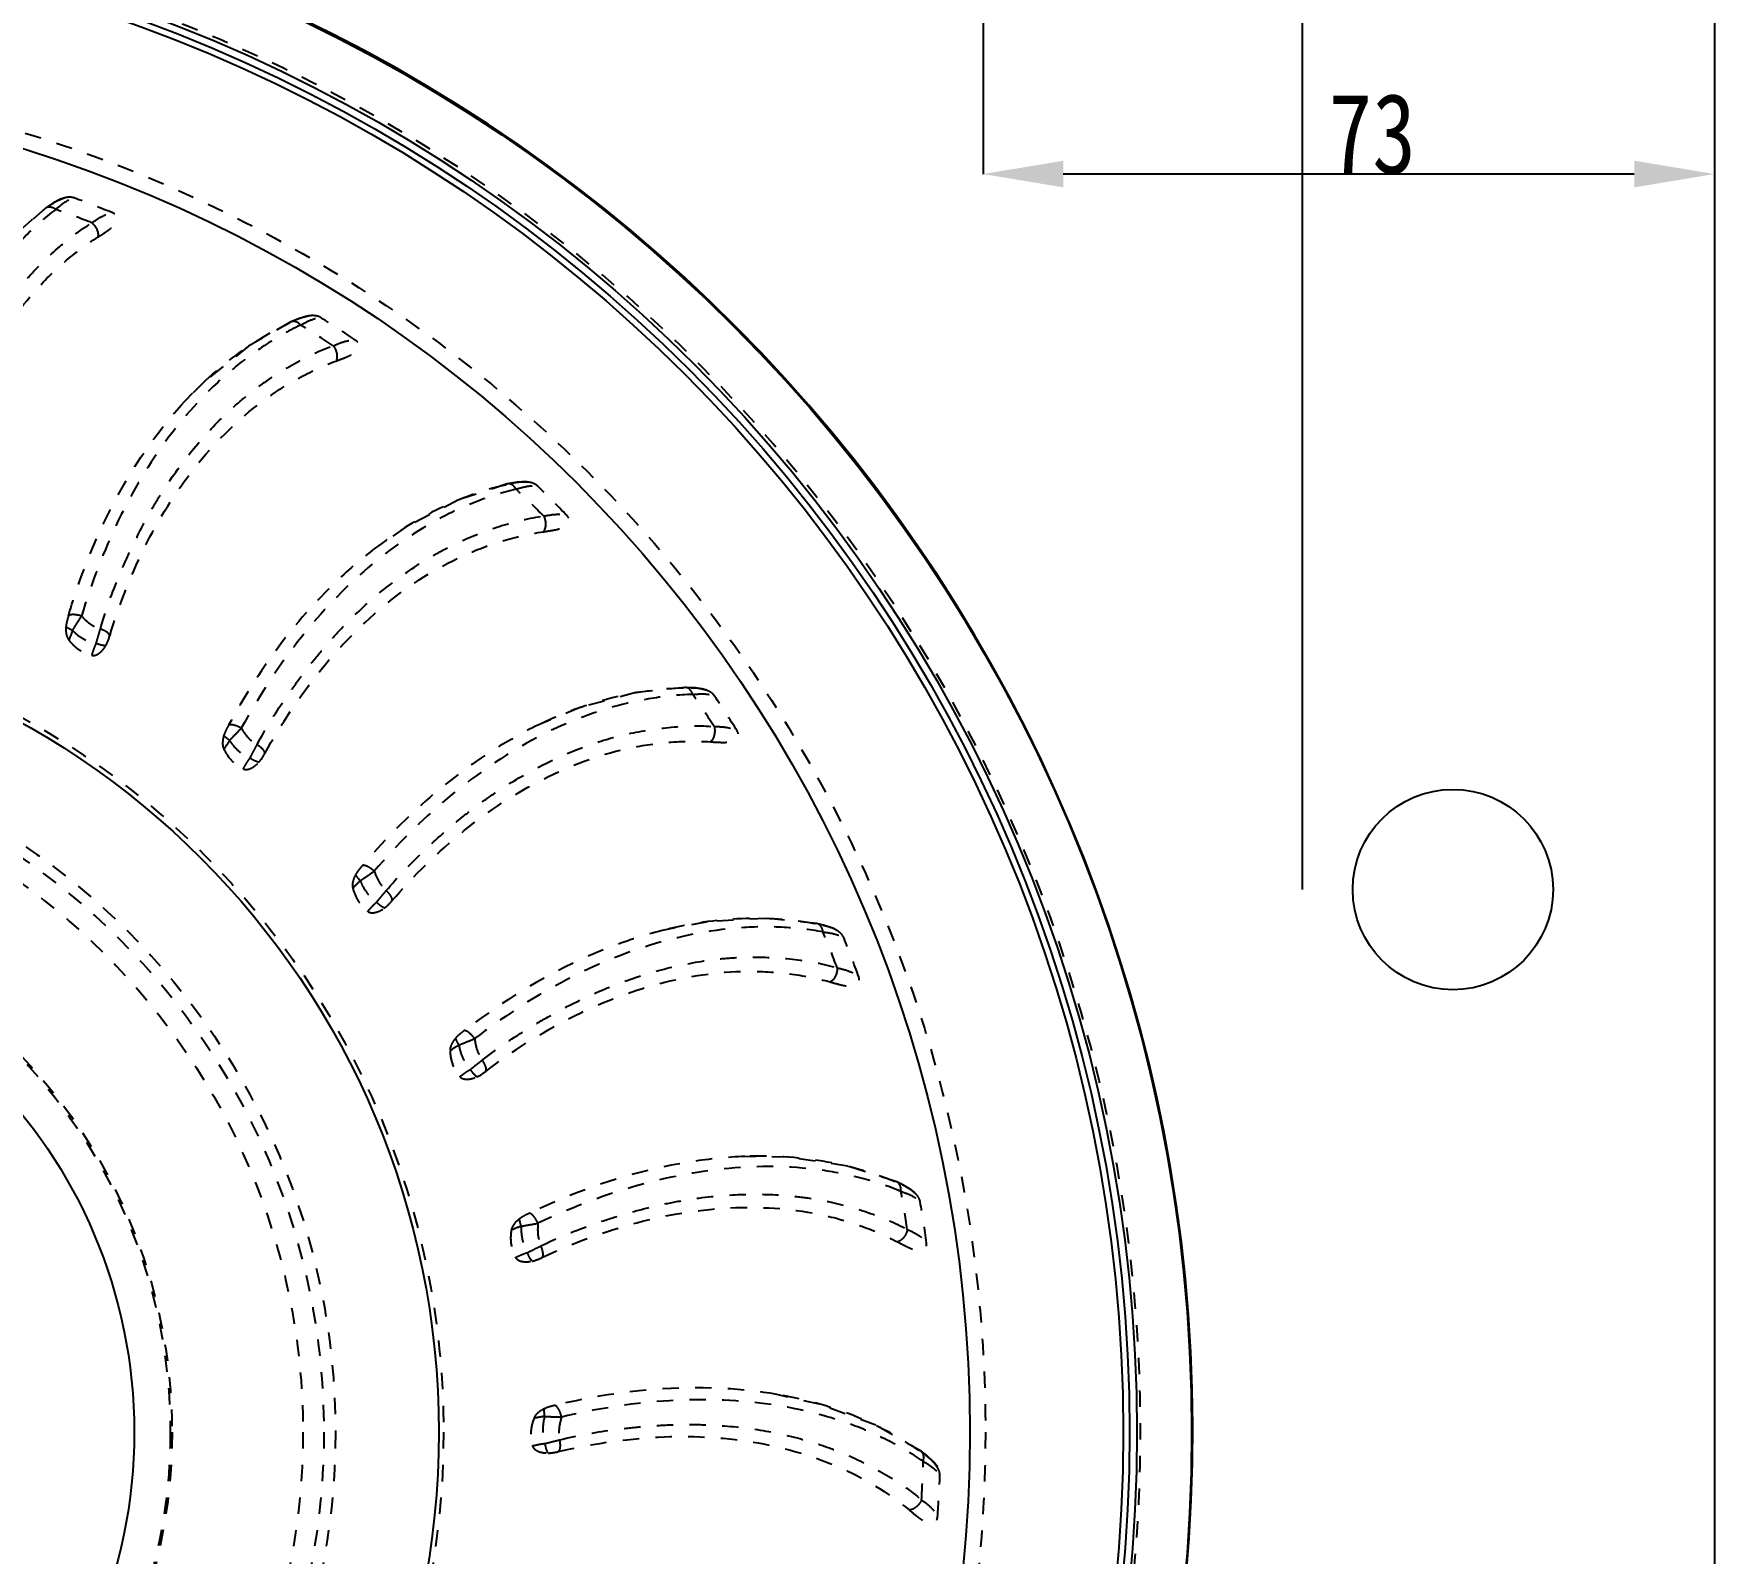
# Model space of a CAD drawing. Header units: millimetres. Extents: x 723 to 11228, y -2384 to 1578.
# Drawn here: x 1255.7 to 1424.2, y 225.4 to 377 of the extents above; entities that cross this region are included whole.
import ezdxf

# ---------------------------------------------------------------- set-up
doc = ezdxf.new("R2010")
doc.units = ezdxf.units.MM
doc.header["$LTSCALE"] = 16.335
doc.header["$PDMODE"] = 3
doc.header["$PDSIZE"] = 0.3125
doc.linetypes.add('HIDDEN', pattern=[0.2, 0.1, -0.1])
doc.layers.get('0').update_dxf_attribs({"linetype": 'CONTINUOUS'})
doc.layers.get('Defpoints').update_dxf_attribs({"linetype": 'CONTINUOUS'})
doc.layers.add('DEFAULT_2', color=8, linetype='HIDDEN')
doc.styles.get("Standard").update_dxf_attribs({"font": 'txt', "width": 0.8})
doc.dimstyles.new('ISO-25', dxfattribs={"dimtxt": 8, "dimasz": 8, "dimexe": 0, "dimexo": 0, "dimgap": 0, "dimtad": 1, "dimtxsty": 'Standard', "dimcen": 0, "dimclrd": 4, "dimclre": 4, "dimclrt": 6, "dimadec": 0, "dimazin": 0, "dimtfac": 1, "dimtofl": 0, "dimtmove": 0, "dimatfit": 3, "dimfxl": 0, "dimarcsym": 0})

# ---------------------------------------------------------------- blocks, each defined once
blk = doc.blocks.new('*D14')
at = {"color": 4, "lineweight": -2}
for p, q in [((1382.36, 291.6), (1382.36, 415.24)), ((1502.36, 415.24), (1390.36, 415.24)), ((1510.36, 291.6), (1510.36, 415.24))]:
    blk.add_line(p, q, dxfattribs=at)
at = {"color": 4}
for points in [[(1390.36, 416.57), (1390.36, 413.91), (1382.36, 415.24)], [(1502.36, 416.57), (1502.36, 413.91), (1510.36, 415.24)]]:
    blk.add_solid(points, dxfattribs=at)
at = {"layer": 'Defpoints', "color": 0}
for p in [(1382.36, 415.24), (1382.36, 291.6), (1510.36, 291.6)]:
    blk.add_point(p, dxfattribs=at)
at = {"color": 6, "insert": (1388.8, 419.24), "char_height": 8, "attachment_point": 5}
blk.add_mtext('128', dxfattribs=at)
blk = doc.blocks.new('*D15')
at = {"color": 4, "lineweight": -2}
for p, q in [((1350.47, 393.63), (1350.47, 363.03)), ((1423.47, 393.63), (1423.47, 363.03)), ((1415.47, 363.03), (1358.47, 363.03))]:
    blk.add_line(p, q, dxfattribs=at)
at = {"color": 4}
for points in [[(1358.47, 364.36), (1358.47, 361.7), (1350.47, 363.03)], [(1415.47, 364.36), (1415.47, 361.7), (1423.47, 363.03)]]:
    blk.add_solid(points, dxfattribs=at)
at = {"layer": 'Defpoints', "color": 0}
for p in [(1350.47, 393.63), (1423.47, 393.63), (1350.47, 363.03)]:
    blk.add_point(p, dxfattribs=at)
at = {"color": 6, "insert": (1389.32, 367.03), "char_height": 8, "attachment_point": 5}
blk.add_mtext('73', dxfattribs=at)
blk = doc.blocks.new('*D132')
at = {"color": 4, "lineweight": -2}
blk.add_line((1403.61, 145.72), (1362.85, 165.55), dxfattribs=at)
at = {"color": 4}
blk.add_solid([(1363.43, 166.75), (1362.26, 164.35), (1355.65, 169.05)], dxfattribs=at)
at = {"layer": 'Defpoints', "color": 0}
for p in [(1074.51, 305.8), (1355.65, 169.05)]:
    blk.add_point(p, dxfattribs=at)
at = {"color": 6, "insert": (1388.87, 158.08), "char_height": 8, "attachment_point": 5, "rotation": 334.0609}
blk.add_mtext('∅312,64', dxfattribs=at)

msp = doc.modelspace()

# ---------------------------------------------------------------- linework, layer by layer
at = {"color": 7, "linetype": 'Continuous'}
msp.add_line((1423.468, 393.631), (1423.468, 81.221), dxfattribs=at)
for radius in [156.205, 150.739, 150.001, 149.369, 134.066, 81.052, 50.65]:
    msp.add_circle((1215.081, 237.426), radius, dxfattribs=at)
msp.add_circle((1397.362, 291.603), 10)
msp.add_arc((1215.081, 237.426), 156.319, 100.52941, 79.47059, dxfattribs=at)
at = {"layer": 'DEFAULT_2', "color": 8, "linetype": 'HIDDEN'}
for p, q in [((1256.869, 359.608), (1256.725, 359.443)), ((1256.871, 359.61), (1256.869, 359.608)), ((1281.361, 348.272), (1281.179, 348.132)), ((1281.363, 348.273), (1281.361, 348.272)), ((1302.961, 332.091), (1302.746, 331.987)), ((1302.964, 332.092), (1302.961, 332.091)), ((1320.725, 311.774), (1320.486, 311.713)), ((1320.728, 311.774), (1320.725, 311.774)), ((1333.879, 288.206), (1333.637, 288.193)), ((1333.88, 288.206), (1333.879, 288.206)), ((1341.842, 262.419), (1341.605, 262.454)), ((1341.843, 262.419), (1341.842, 262.419)), ((1344.271, 235.54), (1344.048, 235.622)), ((1344.272, 235.54), (1344.271, 235.54))]:
    msp.add_line(p, q, dxfattribs=at)
for points in [[(1256.871, 359.61), (1253.441, 356.558), (1250.025, 352.485), (1248.272, 349.829)], [(1258.736, 360.638), (1257.699, 360.174), (1256.869, 359.608)], [(1283.443, 348.894), (1282.301, 348.657), (1281.361, 348.272)], [(1281.363, 348.273), (1277.149, 345.85), (1272.772, 342.347), (1270.467, 340.005)], [(1302.964, 332.092), (1298.111, 330.505), (1292.892, 327.815), (1290.104, 325.917)], [(1305.162, 332.261), (1303.971, 332.274), (1302.961, 332.091)], [(1320.728, 311.774), (1315.815, 311.261), (1310.314, 309.8), (1306.413, 308.197)], [(1322.94, 311.471), (1321.759, 311.741), (1320.725, 311.774)], [(1333.88, 288.206), (1328.815, 288.73), (1322.953, 288.397), (1318.76, 287.593)], [(1335.995, 287.44), (1335.47, 287.734), (1334.553, 288.056), (1333.879, 288.206)], [(1341.843, 262.419), (1336.924, 264.002), (1331.029, 264.889), (1326.679, 264.955)], [(1343.762, 261.221), (1343.304, 261.625), (1342.473, 262.131), (1341.843, 262.419)], [(1344.272, 235.54), (1339.765, 238.122), (1334.151, 240.221), (1329.868, 241.19)], [(1345.901, 233.966), (1345.536, 234.458), (1344.828, 235.127), (1344.271, 235.54)]]:
    msp.add_lwpolyline(points, dxfattribs=at)
for radius in [135.62, 81.527, 70.735, 69.584, 67.498, 54.429, 54.25]:
    msp.add_circle((1215.081, 237.426), radius, dxfattribs=at)
for centre, radius, start, end in [((1215.081, 237.426), 151.093, 100.82307, 79.17693), ((1224.654, 264.624), 100.533, 68.49268, 70.69026), ((1224.171, 263.253), 103.681, 67.65326, 69.94386), ((1230.102, 262.061), 100.533, 56.49268, 58.69026), ((1229.338, 260.81), 103.699, 55.64796, 57.93911), ((1234.898, 258.422), 100.533, 44.49268, 46.69026), ((1233.883, 257.349), 103.714, 43.64331, 45.93491), ((1371.268, 274.302), 119.742, 158.86914, 159.36473), ((1238.833, 253.865), 100.533, 32.49268, 34.69026), ((1237.609, 253.022), 103.726, 31.6398, 33.93151), ((1375.519, 241.049), 119.735, 146.86914, 147.37076), ((1372.764, 207.64), 119.729, 134.86913, 135.37578), ((1241.734, 248.59), 100.533, 20.49268, 22.69026), ((1240.356, 248.017), 103.734, 19.63631, 21.92892), ((1363.125, 175.532), 119.724, 122.86912, 123.37956), ((1243.475, 242.826), 100.533, 8.49268, 10.69026), ((1242.004, 242.552), 103.739, 7.63208, 9.92671), ((1347.023, 146.13), 119.722, 110.86912, 111.38195), ((1325.16, 120.716), 119.721, 98.86912, 99.38283), ((1243.979, 236.827), 100.533, 356.49268, 358.69026), ((1242.483, 236.865), 103.74, 355.62702, 357.9143)]:
    msp.add_arc(centre, radius, start, end, dxfattribs=at)
for points, knots in [([(1259.727, 360.646), (1259.642, 360.677), (1259.313, 360.751), (1258.97, 360.704), (1258.736, 360.638)], [0, 0, 0, 0, 0.2717241, 1, 1, 1, 1]), ([(1257.898, 359.501), (1256.797, 358.65), (1254.682, 356.77), (1250.861, 352.373), (1246.954, 345.73), (1243.842, 336.554), (1242.818, 329.954), (1242.544, 326.535)], [0, 0, 0, 0, 0.1117736, 0.2263377, 0.4665751, 0.7246631, 1, 1, 1, 1]), ([(1248.273, 349.829), (1249.404, 351.701), (1251.925, 355.197), (1255.06, 358.165), (1256.725, 359.443)], [0, 0, 0, 0, 0.5104129, 1, 1, 1, 1]), ([(1258.736, 360.638), (1258.351, 360.528), (1257.653, 360.142), (1257.028, 359.675), (1256.725, 359.443)], [0, 0, 0, 0, 0.5113198, 1, 1, 1, 1]), ([(1257.898, 359.501), (1257.816, 359.56), (1257.641, 359.657), (1257.364, 359.74), (1257.092, 359.731), (1256.936, 359.656), (1256.872, 359.608)], [0, 0, 0, 0, 0.2759875, 0.5420815, 0.7815793, 1, 1, 1, 1]), ([(1257.898, 359.501), (1258.219, 359.792), (1258.685, 360.173), (1259.321, 360.527), (1259.601, 360.625), (1259.727, 360.646)], [0, 0, 0, 0, 0.5962921, 0.8230425, 1, 1, 1, 1]), ([(1261.512, 358.157), (1261.875, 358.427), (1262.403, 358.783), (1263.124, 359.075), (1263.445, 359.142), (1263.591, 359.148)], [0, 0, 0, 0, 0.5824762, 0.8119005, 1, 1, 1, 1]), ([(1262.106, 356.737), (1262.356, 356.897), (1262.73, 357.135), (1263.209, 357.47), (1263.541, 357.735), (1263.784, 357.982), (1263.934, 358.203), (1264.016, 358.384), (1264.05, 358.586), (1264.004, 358.81), (1263.843, 359.017), (1263.682, 359.109), (1263.591, 359.147)], [0, 0, 0, 0, 0.2538714, 0.378146, 0.4992033, 0.6156247, 0.6719626, 0.7274278, 0.7835367, 0.8443511, 0.9165019, 1, 1, 1, 1]), ([(1244.652, 325.666), (1244.763, 327.421), (1245.13, 330.022), (1245.815, 333.419), (1246.415, 335.89), (1247.12, 338.29), (1248.199, 341.357), (1249.808, 344.983), (1251.776, 348.351), (1253.549, 350.816), (1255.428, 353.088), (1258.002, 355.643), (1260.288, 357.422), (1261.512, 358.157)], [0, 0, 0, 0, 0.1391804, 0.2073565, 0.2744418, 0.3404175, 0.4052995, 0.5317363, 0.6538274, 0.7133763, 0.7720291, 0.887033, 1, 1, 1, 1]), ([(1261.512, 358.157), (1261.62, 358.068), (1261.972, 357.683), (1262.181, 357.115), (1262.106, 356.738)], [0, 0, 0, 0, 0.2659171, 1, 1, 1, 1]), ([(1245.708, 325.179), (1245.99, 328.529), (1247.069, 334.994), (1250.396, 343.913), (1254.592, 350.245), (1258.679, 354.307), (1260.934, 355.99), (1262.106, 356.737)], [0, 0, 0, 0, 0.274221, 0.5312859, 0.7713657, 0.8866966, 1, 1, 1, 1]), ([(1283.443, 348.894), (1283.034, 348.872), (1282.253, 348.634), (1281.531, 348.3), (1281.178, 348.132)], [0, 0, 0, 0, 0.5117388, 1, 1, 1, 1]), ([(1284.383, 348.693), (1284.308, 348.739), (1284.013, 348.877), (1283.679, 348.906), (1283.443, 348.894)], [0, 0, 0, 0, 0.2709484, 1, 1, 1, 1]), ([(1282.346, 347.954), (1281.091, 347.35), (1278.632, 345.95), (1273.98, 342.444), (1268.777, 336.759), (1263.826, 328.43), (1261.452, 322.187), (1260.473, 318.9)], [0, 0, 0, 0, 0.1117736, 0.2263377, 0.4665751, 0.7246631, 1, 1, 1, 1]), ([(1270.468, 340.004), (1272.014, 341.709), (1275.33, 344.797), (1279.191, 347.184), (1281.178, 348.132)], [0, 0, 0, 0, 0.511086, 1, 1, 1, 1]), ([(1282.346, 347.953), (1282.278, 348.028), (1282.127, 348.159), (1281.873, 348.298), (1281.605, 348.346), (1281.437, 348.305), (1281.364, 348.271)], [0, 0, 0, 0, 0.2756818, 0.5417617, 0.7813656, 1, 1, 1, 1]), ([(1282.346, 347.953), (1282.722, 348.172), (1283.261, 348.45), (1283.96, 348.663), (1284.255, 348.699), (1284.383, 348.693)], [0, 0, 0, 0, 0.5973505, 0.8238226, 1, 1, 1, 1]), ([(1262.354, 317.612), (1262.827, 319.305), (1263.728, 321.773), (1265.104, 324.954), (1266.205, 327.246), (1267.393, 329.447), (1269.086, 332.222), (1271.414, 335.434), (1274.039, 338.319), (1276.286, 340.363), (1278.596, 342.194), (1281.645, 344.158), (1284.251, 345.423), (1285.601, 345.887)], [0, 0, 0, 0, 0.1391804, 0.2073565, 0.2744418, 0.3404175, 0.4052995, 0.5317363, 0.6538274, 0.7133763, 0.7720291, 0.887033, 1, 1, 1, 1]), ([(1285.601, 345.887), (1286.014, 346.077), (1286.609, 346.317), (1287.379, 346.451), (1287.708, 346.448), (1287.852, 346.422)], [0, 0, 0, 0, 0.5832974, 0.8124911, 1, 1, 1, 1]), ([(1285.601, 345.887), (1285.689, 345.777), (1285.954, 345.324), (1286.04, 344.719), (1285.882, 344.365)], [0, 0, 0, 0, 0.2665182, 1, 1, 1, 1]), ([(1285.881, 344.364), (1286.162, 344.469), (1286.58, 344.625), (1287.123, 344.854), (1287.505, 345.044), (1287.797, 345.235), (1287.992, 345.421), (1288.11, 345.582), (1288.186, 345.774), (1288.187, 346.003), (1288.073, 346.241), (1287.933, 346.366), (1287.852, 346.421)], [0, 0, 0, 0, 0.2538979, 0.3782254, 0.4993335, 0.6157731, 0.672099, 0.7275364, 0.7836074, 0.844389, 0.9165184, 1, 1, 1, 1]), ([(1263.285, 316.913), (1264.258, 320.13), (1266.657, 326.228), (1271.765, 334.258), (1277.184, 339.578), (1282.025, 342.7), (1284.581, 343.878), (1285.881, 344.364)], [0, 0, 0, 0, 0.2742214, 0.5312824, 0.7713619, 0.8866941, 1, 1, 1, 1]), ([(1259.167, 318.94), (1259.771, 320.98), (1262.392, 328.535), (1266.52, 335.652), (1270.468, 340.004)], [0, 0, 0, 0, 0.2658107, 1, 1, 1, 1]), ([(1305.162, 332.261), (1304.751, 332.331), (1303.922, 332.261), (1303.132, 332.08), (1302.746, 331.987)], [0, 0, 0, 0, 0.5121082, 1, 1, 1, 1]), ([(1303.858, 331.575), (1303.807, 331.662), (1303.687, 331.822), (1303.467, 332.01), (1303.216, 332.114), (1303.042, 332.108), (1302.964, 332.089)], [0, 0, 0, 0, 0.2754141, 0.5414828, 0.7811833, 1, 1, 1, 1]), ([(1306.013, 331.872), (1305.952, 331.932), (1305.699, 332.123), (1305.389, 332.222), (1305.162, 332.261)], [0, 0, 0, 0, 0.2702627, 1, 1, 1, 1]), ([(1303.858, 331.575), (1302.505, 331.245), (1299.809, 330.388), (1294.53, 327.926), (1288.258, 323.446), (1281.684, 316.329), (1278.064, 310.716), (1276.422, 307.704)], [0, 0, 0, 0, 0.1117736, 0.2263377, 0.4665751, 0.7246631, 1, 1, 1, 1]), ([(1302.746, 331.987), (1300.515, 331.451), (1296.06, 329.832), (1292.034, 327.35), (1290.105, 325.917)], [0, 0, 0, 0, 0.4883086, 1, 1, 1, 1]), ([(1303.858, 331.575), (1304.274, 331.712), (1304.862, 331.872), (1305.593, 331.934), (1305.889, 331.907), (1306.013, 331.873)], [0, 0, 0, 0, 0.5982766, 0.824504, 1, 1, 1, 1]), ([(1277.995, 306.053), (1278.81, 307.611), (1280.203, 309.838), (1282.211, 312.663), (1283.765, 314.676), (1285.385, 316.582), (1287.618, 318.944), (1290.562, 321.602), (1293.73, 323.879), (1296.353, 325.41), (1298.993, 326.722), (1302.383, 328.009), (1305.196, 328.704), (1306.612, 328.877)], [0, 0, 0, 0, 0.1391804, 0.2073565, 0.2744418, 0.3404175, 0.4052995, 0.5317363, 0.6538274, 0.7133763, 0.7720291, 0.887033, 1, 1, 1, 1]), ([(1306.564, 327.322), (1306.862, 327.366), (1307.306, 327.432), (1307.888, 327.542), (1308.304, 327.647), (1308.632, 327.774), (1308.863, 327.916), (1309.013, 328.049), (1309.128, 328.222), (1309.177, 328.447), (1309.114, 328.704), (1309.003, 328.857), (1308.935, 328.928)], [0, 0, 0, 0, 0.2539225, 0.3782973, 0.4994507, 0.615907, 0.6722227, 0.7276357, 0.7836733, 0.844425, 0.9165339, 1, 1, 1, 1]), ([(1306.612, 328.877), (1306.676, 328.75), (1306.842, 328.249), (1306.797, 327.634), (1306.565, 327.322)], [0, 0, 0, 0, 0.2670471, 1, 1, 1, 1]), ([(1306.612, 328.877), (1307.059, 328.977), (1307.693, 329.089), (1308.478, 329.058), (1308.8, 328.985), (1308.935, 328.929)], [0, 0, 0, 0, 0.5840112, 0.8130029, 1, 1, 1, 1]), ([(1278.76, 305.174), (1280.379, 308.118), (1283.993, 313.582), (1290.658, 320.374), (1297.063, 324.449), (1302.447, 326.496), (1305.191, 327.116), (1306.564, 327.322)], [0, 0, 0, 0, 0.2742211, 0.5312788, 0.7713579, 0.8866915, 1, 1, 1, 1]), ([(1290.105, 325.917), (1288.627, 324.819), (1285.001, 321.731), (1279.834, 315.801), (1276.62, 310.72), (1275.15, 308.013)], [0, 0, 0, 0, 0.2350607, 0.6066553, 1, 1, 1, 1]), ([(1259.167, 318.94), (1259.113, 318.758), (1259.008, 318.392), (1258.934, 318.016), (1258.919, 317.825)], [0, 0, 0, 0, 0.4986874, 1, 1, 1, 1]), ([(1260.473, 318.9), (1260.343, 318.942), (1260.081, 319.009), (1259.707, 319.06), (1259.398, 319.043), (1259.221, 318.986), (1259.166, 318.94)], [0, 0, 0, 0, 0.3061085, 0.6030553, 0.8404063, 1, 1, 1, 1]), ([(1259.579, 317.469), (1259.653, 317.589), (1259.949, 318.067), (1260.251, 318.542), (1260.473, 318.9)], [0, 0, 0, 0, 0.2514606, 1, 1, 1, 1]), ([(1260.473, 318.9), (1260.743, 318.611), (1261.299, 318.07), (1262.003, 317.733), (1262.354, 317.612)], [0, 0, 0, 0, 0.5152924, 1, 1, 1, 1]), ([(1258.919, 317.825), (1258.902, 317.598), (1258.912, 317.139), (1259.065, 316.682), (1259.21, 316.501)], [0, 0, 0, 0, 0.4959804, 1, 1, 1, 1]), ([(1259.579, 317.469), (1259.448, 317.526), (1259.223, 317.635), (1259.004, 317.76), (1258.919, 317.826)], [0, 0, 0, 0, 0.5707374, 1, 1, 1, 1]), ([(1259.579, 317.469), (1259.736, 317.306), (1260.161, 316.923), (1260.946, 316.448), (1261.601, 316.224), (1261.936, 316.157)], [0, 0, 0, 0, 0.2488904, 0.6245378, 1, 1, 1, 1]), ([(1261.936, 316.157), (1261.972, 316.279), (1262.058, 316.587), (1262.195, 317.072), (1262.298, 317.435), (1262.354, 317.612)], [0, 0, 0, 0, 0.2524693, 0.6324407, 1, 1, 1, 1]), ([(1263.285, 316.913), (1263.292, 316.971), (1263.222, 317.119), (1263.021, 317.299), (1262.717, 317.472), (1262.481, 317.569), (1262.354, 317.612)], [0, 0, 0, 0, 0.1436208, 0.3683119, 0.6707273, 1, 1, 1, 1]), ([(1259.21, 316.501), (1259.501, 316.138), (1260.182, 315.481), (1261.056, 315.092), (1261.51, 314.989)], [0, 0, 0, 0, 0.4998207, 1, 1, 1, 1]), ([(1261.51, 314.989), (1261.542, 315.087), (1261.625, 315.333), (1261.75, 315.728), (1261.871, 316.016), (1261.936, 316.157)], [0, 0, 0, 0, 0.2498597, 0.6246979, 1, 1, 1, 1]), ([(1261.51, 314.989), (1261.657, 314.956), (1261.973, 315.006), (1262.345, 315.258), (1262.65, 315.579), (1262.816, 315.82), (1262.892, 315.945)], [0, 0, 0, 0, 0.2546334, 0.5049502, 0.7529841, 1, 1, 1, 1]), ([(1262.891, 315.945), (1262.84, 315.941), (1262.711, 315.952), (1262.39, 316.011), (1262.125, 316.092), (1261.936, 316.157)], [0, 0, 0, 0, 0.1573362, 0.3906892, 1, 1, 1, 1]), ([(1321.495, 311.082), (1320.103, 311.041), (1317.287, 310.763), (1311.612, 309.452), (1304.546, 306.374), (1296.636, 300.779), (1291.927, 296.042), (1289.696, 293.437)], [0, 0, 0, 0, 0.1117736, 0.2263377, 0.4665751, 0.7246631, 1, 1, 1, 1]), ([(1320.485, 311.712), (1318.115, 311.65), (1313.258, 310.951), (1308.664, 309.26), (1306.413, 308.196)], [0, 0, 0, 0, 0.4877966, 1, 1, 1, 1]), ([(1322.94, 311.471), (1322.548, 311.631), (1321.71, 311.737), (1320.888, 311.723), (1320.485, 311.712)], [0, 0, 0, 0, 0.5124116, 1, 1, 1, 1]), ([(1321.495, 311.082), (1321.463, 311.178), (1321.379, 311.359), (1321.203, 311.589), (1320.979, 311.742), (1320.808, 311.773), (1320.728, 311.771)], [0, 0, 0, 0, 0.2751944, 0.5412548, 0.7810371, 1, 1, 1, 1]), ([(1321.495, 311.082), (1321.933, 311.13), (1322.543, 311.165), (1323.273, 311.071), (1323.557, 310.982), (1323.671, 310.922)], [0, 0, 0, 0, 0.599031, 0.8250584, 1, 1, 1, 1]), ([(1323.671, 310.922), (1323.625, 310.991), (1323.423, 311.226), (1323.148, 311.386), (1322.94, 311.471)], [0, 0, 0, 0, 0.2696985, 1, 1, 1, 1]), ([(1274.677, 306.979), (1274.611, 306.759), (1274.522, 306.303), (1274.576, 305.819), (1274.681, 305.61)], [0, 0, 0, 0, 0.4959782, 1, 1, 1, 1]), ([(1275.251, 306.49), (1275.133, 306.574), (1274.935, 306.729), (1274.746, 306.897), (1274.676, 306.98)], [0, 0, 0, 0, 0.571828, 1, 1, 1, 1]), ([(1275.15, 308.013), (1275.06, 307.847), (1274.882, 307.512), (1274.731, 307.162), (1274.677, 306.979)], [0, 0, 0, 0, 0.4987076, 1, 1, 1, 1]), ([(1276.423, 307.704), (1276.304, 307.773), (1276.061, 307.893), (1275.704, 308.021), (1275.398, 308.068), (1275.213, 308.048), (1275.15, 308.014)], [0, 0, 0, 0, 0.3066179, 0.6039373, 0.8410673, 1, 1, 1, 1]), ([(1275.251, 306.49), (1275.348, 306.592), (1275.738, 306.998), (1276.131, 307.401), (1276.423, 307.704)], [0, 0, 0, 0, 0.2514606, 1, 1, 1, 1]), ([(1276.423, 307.704), (1276.627, 307.366), (1277.058, 306.72), (1277.676, 306.244), (1277.995, 306.053)], [0, 0, 0, 0, 0.5152924, 1, 1, 1, 1]), ([(1306.413, 308.196), (1304.781, 307.425), (1300.699, 305.166), (1294.571, 300.508), (1290.469, 296.293), (1288.513, 294.003)], [0, 0, 0, 0, 0.2354325, 0.6071371, 1, 1, 1, 1]), ([(1290.891, 291.495), (1292.012, 292.849), (1293.838, 294.738), (1296.389, 297.084), (1298.327, 298.73), (1300.308, 300.257), (1302.984, 302.104), (1306.416, 304.092), (1309.988, 305.66), (1312.872, 306.612), (1315.727, 307.346), (1319.311, 307.9), (1322.207, 307.996), (1323.628, 307.87)], [0, 0, 0, 0, 0.1391804, 0.2073565, 0.2744418, 0.3404175, 0.4052995, 0.5317363, 0.6538274, 0.7133763, 0.7720291, 0.887033, 1, 1, 1, 1]), ([(1323.251, 306.354), (1323.553, 306.336), (1324.003, 306.307), (1324.598, 306.292), (1325.03, 306.309), (1325.378, 306.364), (1325.635, 306.455), (1325.81, 306.554), (1325.959, 306.699), (1326.055, 306.91), (1326.046, 307.176), (1325.969, 307.349), (1325.917, 307.434)], [0, 0, 0, 0, 0.2539439, 0.3783579, 0.4995494, 0.6160209, 0.6723294, 0.7277236, 0.7837341, 0.8444592, 0.9165472, 1, 1, 1, 1]), ([(1323.628, 307.87), (1323.664, 307.732), (1323.722, 307.205), (1323.548, 306.609), (1323.252, 306.354)], [0, 0, 0, 0, 0.2674779, 1, 1, 1, 1]), ([(1323.628, 307.87), (1324.088, 307.876), (1324.734, 307.853), (1325.498, 307.658), (1325.798, 307.518), (1325.918, 307.433)], [0, 0, 0, 0, 0.5845841, 0.813413, 1, 1, 1, 1]), ([(1274.681, 305.61), (1274.89, 305.194), (1275.421, 304.41), (1276.195, 303.848), (1276.618, 303.652)], [0, 0, 0, 0, 0.4998214, 1, 1, 1, 1]), ([(1275.251, 306.49), (1275.371, 306.298), (1275.706, 305.836), (1276.376, 305.208), (1276.969, 304.852), (1277.284, 304.717)], [0, 0, 0, 0, 0.2488904, 0.6245378, 1, 1, 1, 1]), ([(1277.284, 304.717), (1277.344, 304.829), (1277.492, 305.112), (1277.727, 305.558), (1277.903, 305.892), (1277.995, 306.053)], [0, 0, 0, 0, 0.2524693, 0.6324407, 1, 1, 1, 1]), ([(1278.759, 305.174), (1278.779, 305.228), (1278.743, 305.388), (1278.583, 305.607), (1278.322, 305.84), (1278.11, 305.985), (1277.995, 306.053)], [0, 0, 0, 0, 0.1430964, 0.3674489, 0.6701782, 1, 1, 1, 1]), ([(1291.455, 290.474), (1293.651, 293.017), (1298.321, 297.609), (1306.251, 302.866), (1313.363, 305.52), (1319.053, 306.403), (1321.866, 306.439), (1323.251, 306.354)], [0, 0, 0, 0, 0.2742207, 0.5312759, 0.771355, 0.8866896, 1, 1, 1, 1]), ([(1276.617, 303.652), (1276.67, 303.743), (1276.803, 303.968), (1277.01, 304.333), (1277.19, 304.591), (1277.284, 304.717)], [0, 0, 0, 0, 0.2498589, 0.6246957, 1, 1, 1, 1]), ([(1276.618, 303.652), (1276.688, 303.62), (1276.84, 303.582), (1277.219, 303.609), (1277.698, 303.852), (1278.027, 304.149), (1278.177, 304.311)], [0, 0, 0, 0, 0.1297516, 0.2573165, 0.629954, 1, 1, 1, 1]), ([(1278.177, 304.311), (1278.126, 304.317), (1278.002, 304.354), (1277.699, 304.479), (1277.456, 304.614), (1277.284, 304.717)], [0, 0, 0, 0, 0.156201, 0.3892846, 1, 1, 1, 1]), ([(1288.513, 294.003), (1288.391, 293.86), (1288.147, 293.57), (1287.927, 293.26), (1287.836, 293.094)], [0, 0, 0, 0, 0.4987244, 1, 1, 1, 1]), ([(1288.297, 292.493), (1288.414, 292.573), (1288.879, 292.889), (1289.347, 293.201), (1289.696, 293.437)], [0, 0, 0, 0, 0.2514606, 1, 1, 1, 1]), ([(1289.696, 293.437), (1289.594, 293.529), (1289.381, 293.697), (1289.057, 293.897), (1288.767, 294.006), (1288.582, 294.025), (1288.514, 294.004)], [0, 0, 0, 0, 0.3070449, 0.6046758, 0.8416187, 1, 1, 1, 1]), ([(1289.696, 293.437), (1289.826, 293.063), (1290.113, 292.342), (1290.619, 291.748), (1290.891, 291.495)], [0, 0, 0, 0, 0.5152924, 1, 1, 1, 1]), ([(1287.836, 293.094), (1287.724, 292.891), (1287.539, 292.461), (1287.49, 291.971), (1287.55, 291.743)], [0, 0, 0, 0, 0.4959766, 1, 1, 1, 1]), ([(1287.55, 291.743), (1287.668, 291.293), (1288.024, 290.415), (1288.664, 289.705), (1289.037, 289.426)], [0, 0, 0, 0, 0.4998214, 1, 1, 1, 1]), ([(1288.297, 292.493), (1288.199, 292.6), (1288.037, 292.794), (1287.887, 292.999), (1287.836, 293.095)], [0, 0, 0, 0, 0.5727435, 1, 1, 1, 1]), ([(1288.297, 292.493), (1288.375, 292.28), (1288.607, 291.758), (1289.131, 291.005), (1289.638, 290.533), (1289.917, 290.336)], [0, 0, 0, 0, 0.2488904, 0.6245378, 1, 1, 1, 1]), ([(1289.037, 289.426), (1289.108, 289.504), (1289.286, 289.698), (1289.566, 290.015), (1289.798, 290.232), (1289.917, 290.336)], [0, 0, 0, 0, 0.2498581, 0.6246938, 1, 1, 1, 1]), ([(1289.917, 290.336), (1290, 290.433), (1290.203, 290.679), (1290.526, 291.067), (1290.768, 291.356), (1290.891, 291.495)], [0, 0, 0, 0, 0.2524693, 0.6324407, 1, 1, 1, 1]), ([(1290.709, 289.752), (1290.66, 289.768), (1290.547, 289.83), (1290.276, 290.016), (1290.065, 290.199), (1289.917, 290.336)], [0, 0, 0, 0, 0.1552666, 0.3881267, 1, 1, 1, 1]), ([(1291.455, 290.474), (1291.485, 290.523), (1291.485, 290.687), (1291.375, 290.935), (1291.167, 291.218), (1290.99, 291.404), (1290.891, 291.495)], [0, 0, 0, 0, 0.1426718, 0.3667435, 0.6697286, 1, 1, 1, 1]), ([(1289.037, 289.426), (1289.1, 289.379), (1289.242, 289.31), (1289.62, 289.258), (1290.142, 289.399), (1290.528, 289.624), (1290.709, 289.752)], [0, 0, 0, 0, 0.1297556, 0.2573152, 0.6299407, 1, 1, 1, 1]), ([(1333.637, 288.193), (1331.245, 288.637), (1326.215, 288.96), (1321.244, 288.205), (1318.759, 287.594)], [0, 0, 0, 0, 0.4873987, 1, 1, 1, 1]), ([(1318.759, 287.594), (1317.034, 287.171), (1309.843, 284.918), (1303.229, 281.02), (1298.672, 277.522)], [0, 0, 0, 0, 0.2362086, 1, 1, 1, 1]), ([(1334.486, 287.37), (1333.116, 287.619), (1330.304, 287.933), (1324.48, 287.83), (1316.929, 286.289), (1308.028, 282.461), (1302.437, 278.806), (1299.713, 276.722)], [0, 0, 0, 0, 0.1117736, 0.2263377, 0.4665751, 0.7246631, 1, 1, 1, 1]), ([(1335.995, 287.44), (1335.645, 287.681), (1334.844, 287.962), (1334.034, 288.119), (1333.637, 288.193)], [0, 0, 0, 0, 0.5126367, 1, 1, 1, 1]), ([(1334.486, 287.37), (1334.474, 287.475), (1334.43, 287.674), (1334.301, 287.935), (1334.114, 288.124), (1333.958, 288.192), (1333.88, 288.206)], [0, 0, 0, 0, 0.2883955, 0.550235, 0.7851213, 1, 1, 1, 1]), ([(1334.486, 287.37), (1334.925, 287.325), (1335.531, 287.232), (1336.227, 286.988), (1336.487, 286.84), (1336.585, 286.757)], [0, 0, 0, 0, 0.5995817, 0.8254626, 1, 1, 1, 1]), ([(1336.585, 286.757), (1336.554, 286.833), (1336.409, 287.102), (1336.178, 287.314), (1335.995, 287.44)], [0, 0, 0, 0, 0.269347, 1, 1, 1, 1]), ([(1300.478, 274.574), (1301.856, 275.666), (1304.035, 277.133), (1307.018, 278.898), (1309.256, 280.105), (1311.511, 281.187), (1314.512, 282.437), (1318.283, 283.668), (1322.103, 284.458), (1325.122, 284.791), (1328.067, 284.915), (1331.688, 284.712), (1334.541, 284.203), (1335.905, 283.785)], [0, 0, 0, 0, 0.1391804, 0.2073565, 0.2744418, 0.3404175, 0.4052995, 0.5317363, 0.6538274, 0.7133763, 0.7720291, 0.887033, 1, 1, 1, 1]), ([(1300.816, 273.457), (1303.493, 275.487), (1309.015, 279.009), (1317.863, 282.501), (1325.371, 283.618), (1331.12, 283.297), (1333.879, 282.747), (1335.216, 282.376)], [0, 0, 0, 0, 0.2742169, 0.5312671, 0.7713455, 0.8866839, 1, 1, 1, 1]), ([(1335.905, 283.785), (1335.911, 283.642), (1335.858, 283.113), (1335.561, 282.563), (1335.216, 282.377)], [0, 0, 0, 0, 0.267789, 1, 1, 1, 1]), ([(1335.905, 283.785), (1336.357, 283.694), (1336.986, 283.537), (1337.694, 283.186), (1337.958, 282.985), (1338.057, 282.877)], [0, 0, 0, 0, 0.5849924, 0.8137049, 1, 1, 1, 1]), ([(1335.216, 282.376), (1335.509, 282.295), (1335.944, 282.173), (1336.525, 282.033), (1336.952, 281.959), (1337.305, 281.94), (1337.576, 281.975), (1337.769, 282.035), (1337.946, 282.147), (1338.083, 282.334), (1338.13, 282.597), (1338.091, 282.783), (1338.057, 282.877)], [0, 0, 0, 0, 0.2539626, 0.3784062, 0.4996253, 0.6161058, 0.6724069, 0.7277847, 0.7837734, 0.8444807, 0.9165584, 1, 1, 1, 1]), ([(1297.821, 276.777), (1297.668, 276.601), (1297.395, 276.216), (1297.244, 275.744), (1297.255, 275.508)], [0, 0, 0, 0, 0.4959751, 1, 1, 1, 1]), ([(1298.672, 277.522), (1298.522, 277.408), (1298.225, 277.176), (1297.945, 276.92), (1297.821, 276.777)], [0, 0, 0, 0, 0.4987372, 1, 1, 1, 1]), ([(1298.149, 276.09), (1298.075, 276.215), (1297.956, 276.439), (1297.851, 276.672), (1297.822, 276.776)], [0, 0, 0, 0, 0.5734411, 1, 1, 1, 1]), ([(1298.149, 276.09), (1298.28, 276.143), (1298.8, 276.356), (1299.323, 276.563), (1299.713, 276.721)], [0, 0, 0, 0, 0.2514606, 1, 1, 1, 1]), ([(1299.713, 276.721), (1299.632, 276.833), (1299.458, 277.043), (1299.183, 277.306), (1298.921, 277.473), (1298.743, 277.529), (1298.673, 277.522)], [0, 0, 0, 0, 0.30737, 0.6052379, 0.8420372, 1, 1, 1, 1]), ([(1299.713, 276.721), (1299.762, 276.329), (1299.893, 275.565), (1300.265, 274.878), (1300.478, 274.574)], [0, 0, 0, 0, 0.5152924, 1, 1, 1, 1]), ([(1297.255, 275.508), (1297.277, 275.042), (1297.442, 274.11), (1297.921, 273.282), (1298.228, 272.931)], [0, 0, 0, 0, 0.4998203, 1, 1, 1, 1]), ([(1298.149, 276.09), (1298.18, 275.865), (1298.299, 275.306), (1298.655, 274.46), (1299.053, 273.894), (1299.285, 273.643)], [0, 0, 0, 0, 0.2488904, 0.6245378, 1, 1, 1, 1]), ([(1298.228, 272.931), (1298.314, 272.993), (1298.53, 273.147), (1298.872, 273.4), (1299.146, 273.565), (1299.285, 273.643)], [0, 0, 0, 0, 0.2498576, 0.6246924, 1, 1, 1, 1]), ([(1299.285, 273.643), (1299.386, 273.72), (1299.636, 273.919), (1300.032, 274.231), (1300.329, 274.464), (1300.478, 274.574)], [0, 0, 0, 0, 0.2524693, 0.6324407, 1, 1, 1, 1]), ([(1299.939, 272.906), (1299.895, 272.931), (1299.797, 273.015), (1299.57, 273.254), (1299.401, 273.477), (1299.285, 273.643)], [0, 0, 0, 0, 0.1545762, 0.3872701, 1, 1, 1, 1]), ([(1300.816, 273.457), (1300.857, 273.498), (1300.891, 273.659), (1300.835, 273.924), (1300.691, 274.245), (1300.556, 274.464), (1300.478, 274.574)], [0, 0, 0, 0, 0.142362, 0.366225, 0.6693975, 1, 1, 1, 1]), ([(1298.228, 272.931), (1298.28, 272.872), (1298.406, 272.775), (1298.767, 272.646), (1299.309, 272.676), (1299.735, 272.818), (1299.939, 272.906)], [0, 0, 0, 0, 0.1297592, 0.2573163, 0.629933, 1, 1, 1, 1]), ([(1326.679, 264.956), (1324.922, 264.89), (1317.505, 264.154), (1310.312, 261.735), (1305.184, 259.289)], [0, 0, 0, 0, 0.2363742, 1, 1, 1, 1]), ([(1341.605, 262.454), (1339.322, 263.402), (1334.385, 264.779), (1329.28, 265.053), (1326.679, 264.956)], [0, 0, 0, 0, 0.4871578, 1, 1, 1, 1]), ([(1342.263, 261.475), (1340.975, 262.003), (1338.289, 262.895), (1332.571, 264.006), (1324.864, 264.068), (1315.362, 262.174), (1309.134, 259.761), (1306.036, 258.289)], [0, 0, 0, 0, 0.1117736, 0.2263377, 0.4665751, 0.7246631, 1, 1, 1, 1]), ([(1343.762, 261.22), (1343.47, 261.531), (1342.742, 261.976), (1341.98, 262.299), (1341.605, 262.454)], [0, 0, 0, 0, 0.5128126, 1, 1, 1, 1]), ([(1342.263, 261.475), (1342.273, 261.58), (1342.271, 261.784), (1342.2, 262.067), (1342.056, 262.29), (1341.916, 262.389), (1341.843, 262.419)], [0, 0, 0, 0, 0.2882288, 0.549536, 0.7848473, 1, 1, 1, 1]), ([(1342.263, 261.475), (1342.684, 261.34), (1343.258, 261.122), (1343.889, 260.738), (1344.112, 260.539), (1344.191, 260.437)], [0, 0, 0, 0, 0.5999057, 0.8257003, 1, 1, 1, 1]), ([(1306.338, 256.029), (1307.912, 256.811), (1310.349, 257.793), (1313.634, 258.899), (1316.074, 259.614), (1318.505, 260.204), (1321.7, 260.802), (1325.644, 261.222), (1329.545, 261.202), (1332.567, 260.899), (1335.474, 260.408), (1338.973, 259.456), (1341.658, 258.366), (1342.905, 257.673)], [0, 0, 0, 0, 0.1391804, 0.2073565, 0.2744418, 0.3404175, 0.4052995, 0.5317363, 0.6538274, 0.7133763, 0.7720291, 0.887033, 1, 1, 1, 1]), ([(1306.436, 254.866), (1309.476, 256.295), (1315.609, 258.592), (1324.989, 260.168), (1332.565, 259.699), (1338.121, 258.187), (1340.705, 257.074), (1341.936, 256.433)], [0, 0, 0, 0, 0.2742072, 0.5312479, 0.7713241, 0.8866714, 1, 1, 1, 1]), ([(1344.191, 260.436), (1344.177, 260.515), (1344.091, 260.806), (1343.912, 261.06), (1343.762, 261.22)], [0, 0, 0, 0, 0.2690853, 1, 1, 1, 1]), ([(1304.197, 258.739), (1304.01, 258.598), (1303.661, 258.278), (1303.414, 257.847), (1303.375, 257.611)], [0, 0, 0, 0, 0.49539, 1, 1, 1, 1]), ([(1305.184, 259.289), (1305.014, 259.209), (1304.675, 259.044), (1304.348, 258.852), (1304.197, 258.739)], [0, 0, 0, 0, 0.4987465, 1, 1, 1, 1]), ([(1304.374, 257.996), (1304.328, 258.135), (1304.258, 258.379), (1304.204, 258.629), (1304.197, 258.738)], [0, 0, 0, 0, 0.5738882, 1, 1, 1, 1]), ([(1304.374, 257.996), (1304.359, 257.77), (1304.358, 257.199), (1304.531, 256.297), (1304.802, 255.66), (1304.977, 255.366)], [0, 0, 0, 0, 0.2488904, 0.6245378, 1, 1, 1, 1]), ([(1304.374, 257.996), (1304.514, 258.021), (1305.067, 258.121), (1305.622, 258.215), (1306.036, 258.289)], [0, 0, 0, 0, 0.2514606, 1, 1, 1, 1]), ([(1306.036, 258.289), (1305.98, 258.415), (1305.853, 258.657), (1305.638, 258.971), (1305.417, 259.189), (1305.254, 259.281), (1305.184, 259.288)], [0, 0, 0, 0, 0.3075786, 0.6055983, 0.842305, 1, 1, 1, 1]), ([(1306.036, 258.289), (1306.002, 257.895), (1305.972, 257.12), (1306.192, 256.371), (1306.338, 256.029)], [0, 0, 0, 0, 0.5152924, 1, 1, 1, 1]), ([(1303.375, 257.611), (1303.3, 257.152), (1303.268, 256.205), (1303.564, 255.295), (1303.792, 254.889)], [0, 0, 0, 0, 0.4998144, 1, 1, 1, 1]), ([(1342.905, 257.673), (1342.882, 257.532), (1342.772, 257.179), (1342.458, 256.721), (1342.108, 256.488), (1341.936, 256.438)], [0, 0, 0, 0, 0.262159, 0.6709792, 1, 1, 1, 1]), ([(1341.936, 256.433), (1342.206, 256.293), (1342.607, 256.082), (1343.147, 255.824), (1343.55, 255.661), (1343.892, 255.569), (1344.165, 255.546), (1344.366, 255.565), (1344.563, 255.638), (1344.737, 255.793), (1344.837, 256.041), (1344.837, 256.231), (1344.824, 256.33)], [0, 0, 0, 0, 0.2539839, 0.378447, 0.4996816, 0.6161638, 0.6724579, 0.7278233, 0.7837974, 0.844496, 0.9165699, 1, 1, 1, 1]), ([(1342.905, 257.673), (1343.329, 257.49), (1343.913, 257.205), (1344.533, 256.713), (1344.749, 256.462), (1344.824, 256.335)], [0, 0, 0, 0, 0.5852197, 0.8138671, 1, 1, 1, 1]), ([(1303.791, 254.888), (1303.888, 254.932), (1304.133, 255.037), (1304.521, 255.214), (1304.824, 255.319), (1304.977, 255.366)], [0, 0, 0, 0, 0.2498573, 0.6246916, 1, 1, 1, 1]), ([(1303.792, 254.889), (1303.83, 254.82), (1303.933, 254.698), (1304.26, 254.496), (1304.799, 254.414), (1305.246, 254.465), (1305.465, 254.509)], [0, 0, 0, 0, 0.129763, 0.2573216, 0.6299319, 1, 1, 1, 1]), ([(1304.977, 255.366), (1305.092, 255.421), (1305.378, 255.563), (1305.83, 255.786), (1306.169, 255.953), (1306.338, 256.029)], [0, 0, 0, 0, 0.2524693, 0.6324407, 1, 1, 1, 1]), ([(1305.465, 254.509), (1305.426, 254.543), (1305.348, 254.646), (1305.175, 254.926), (1305.056, 255.18), (1304.977, 255.366)], [0, 0, 0, 0, 0.1541621, 0.3867559, 1, 1, 1, 1]), ([(1306.436, 254.866), (1306.484, 254.897), (1306.552, 255.047), (1306.552, 255.319), (1306.478, 255.663), (1306.391, 255.906), (1306.338, 256.029)], [0, 0, 0, 0, 0.1421775, 0.3659144, 0.6691991, 1, 1, 1, 1]), ([(1329.87, 241.209), (1328.143, 241.505), (1320.766, 242.309), (1313.262, 241.436), (1307.762, 240.116)], [0, 0, 0, 0, 0.236442, 1, 1, 1, 1]), ([(1344.048, 235.606), (1343.031, 236.306), (1340.894, 237.607), (1336.241, 239.756), (1332.454, 240.766), (1329.87, 241.209)], [0, 0, 0, 0, 0.241269, 0.4876421, 1, 1, 1, 1]), ([(1306.683, 239.782), (1306.47, 239.683), (1306.061, 239.441), (1305.729, 239.068), (1305.643, 238.845)], [0, 0, 0, 0, 0.495954, 1, 1, 1, 1]), ([(1306.702, 239.004), (1306.686, 239.149), (1306.668, 239.403), (1306.667, 239.659), (1306.683, 239.766)], [0, 0, 0, 0, 0.5740624, 1, 1, 1, 1]), ([(1307.762, 240.116), (1307.579, 240.072), (1307.214, 239.981), (1306.855, 239.861), (1306.683, 239.782)], [0, 0, 0, 0, 0.498748, 1, 1, 1, 1]), ([(1308.388, 238.945), (1308.36, 239.08), (1308.286, 239.342), (1308.141, 239.695), (1307.969, 239.954), (1307.83, 240.078), (1307.762, 240.099)], [0, 0, 0, 0, 0.3076613, 0.6057412, 0.842411, 1, 1, 1, 1]), ([(1344.486, 234.529), (1343.336, 235.314), (1340.894, 236.744), (1335.532, 239.02), (1328.007, 240.683), (1318.318, 240.806), (1311.725, 239.74), (1308.388, 238.945)], [0, 0, 0, 0, 0.1117736, 0.2263377, 0.4665751, 0.7246631, 1, 1, 1, 1]), ([(1305.643, 238.845), (1305.473, 238.408), (1305.247, 237.481), (1305.346, 236.522), (1305.485, 236.073)], [0, 0, 0, 0, 0.499812, 1, 1, 1, 1]), ([(1306.702, 239.004), (1306.64, 238.786), (1306.521, 238.227), (1306.502, 237.309), (1306.635, 236.63), (1306.745, 236.306)], [0, 0, 0, 0, 0.2488904, 0.6245378, 1, 1, 1, 1]), ([(1306.702, 239.004), (1306.844, 238.999), (1307.406, 238.982), (1307.968, 238.959), (1308.388, 238.945)], [0, 0, 0, 0, 0.2514606, 1, 1, 1, 1]), ([(1308.388, 238.945), (1308.274, 238.566), (1308.082, 237.814), (1308.142, 237.036), (1308.214, 236.671)], [0, 0, 0, 0, 0.5152924, 1, 1, 1, 1]), ([(1308.214, 236.671), (1309.916, 237.109), (1312.504, 237.563), (1315.947, 237.962), (1318.482, 238.154), (1320.983, 238.225), (1324.233, 238.146), (1328.178, 237.737), (1331.989, 236.906), (1334.882, 235.982), (1337.624, 234.897), (1340.849, 233.239), (1343.248, 231.614), (1344.324, 230.677)], [0, 0, 0, 0, 0.1391804, 0.2073565, 0.2744418, 0.3404175, 0.4052995, 0.5317363, 0.6538274, 0.7133763, 0.7720291, 0.887033, 1, 1, 1, 1]), ([(1305.484, 236.085), (1305.588, 236.107), (1305.85, 236.159), (1306.267, 236.252), (1306.585, 236.292), (1306.745, 236.306)], [0, 0, 0, 0, 0.2498572, 0.6246913, 1, 1, 1, 1]), ([(1305.485, 236.073), (1305.508, 235.998), (1305.583, 235.857), (1305.807, 235.642), (1306.154, 235.474), (1306.595, 235.374), (1306.895, 235.353), (1307.044, 235.352)], [0, 0, 0, 0, 0.1295308, 0.2568655, 0.5064051, 0.753696, 1, 1, 1, 1]), ([(1306.745, 236.306), (1306.869, 236.336), (1307.178, 236.415), (1307.667, 236.539), (1308.033, 236.632), (1308.214, 236.671)], [0, 0, 0, 0, 0.2524693, 0.6324407, 1, 1, 1, 1]), ([(1307.044, 235.366), (1307.013, 235.407), (1306.958, 235.524), (1306.847, 235.834), (1306.784, 236.107), (1306.745, 236.306)], [0, 0, 0, 0, 0.1540436, 0.3866087, 1, 1, 1, 1]), ([(1308.067, 235.513), (1308.121, 235.534), (1308.219, 235.666), (1308.276, 235.932), (1308.274, 236.284), (1308.24, 236.54), (1308.214, 236.671)], [0, 0, 0, 0, 0.1421241, 0.3658243, 0.6691415, 1, 1, 1, 1]), ([(1308.068, 235.499), (1311.338, 236.265), (1317.812, 237.25), (1327.322, 236.832), (1335.959, 234.417), (1340.962, 231.431), (1343.118, 229.654)], [0, 0, 0, 0, 0.2743698, 0.5315628, 0.771805, 1, 1, 1, 1]), ([(1345.894, 233.955), (1345.672, 234.318), (1345.205, 234.762), (1344.544, 235.258), (1344.214, 235.492), (1344.048, 235.606)], [0, 0, 0, 0, 0.5125634, 0.7567185, 1, 1, 1, 1]), ([(1344.486, 234.529), (1344.518, 234.63), (1344.558, 234.829), (1344.548, 235.121), (1344.453, 235.37), (1344.337, 235.495), (1344.272, 235.54)], [0, 0, 0, 0, 0.2882363, 0.5494593, 0.7849722, 1, 1, 1, 1]), ([(1344.486, 234.529), (1344.87, 234.309), (1345.387, 233.977), (1345.924, 233.469), (1346.1, 233.228), (1346.156, 233.112)], [0, 0, 0, 0, 0.5999894, 0.8257616, 1, 1, 1, 1]), ([(1346.155, 233.089), (1346.158, 233.171), (1346.134, 233.477), (1346.01, 233.765), (1345.894, 233.955)], [0, 0, 0, 0, 0.2693152, 1, 1, 1, 1]), ([(1343.118, 229.654), (1343.352, 229.461), (1343.701, 229.173), (1344.176, 228.809), (1344.536, 228.568), (1344.851, 228.407), (1345.114, 228.328), (1345.314, 228.305), (1345.521, 228.334), (1345.724, 228.449), (1345.874, 228.669), (1345.914, 228.855), (1345.922, 228.955)], [0, 0, 0, 0, 0.2539765, 0.3784413, 0.499691, 0.616213, 0.6725383, 0.7279376, 0.783927, 0.8445776, 0.9165608, 1, 1, 1, 1]), ([(1344.324, 230.677), (1344.272, 230.544), (1344.091, 230.221), (1343.688, 229.838), (1343.298, 229.683), (1343.119, 229.67)], [0, 0, 0, 0, 0.2621817, 0.6710297, 1, 1, 1, 1]), ([(1344.324, 230.677), (1344.701, 230.41), (1345.213, 230.009), (1345.716, 229.399), (1345.876, 229.108), (1345.922, 228.969)], [0, 0, 0, 0, 0.5852565, 0.8138935, 1, 1, 1, 1])]:
    msp.add_open_spline(points, degree=3, knots=knots, dxfattribs=at)
for points in [[(1262.892, 315.945), (1263.071, 316.244), (1263.184, 316.58), (1263.285, 316.913)], [(1278.177, 304.311), (1278.413, 304.565), (1278.592, 304.87), (1278.76, 305.174)], [(1290.709, 289.752), (1290.991, 289.952), (1291.229, 290.212), (1291.455, 290.474)], [(1299.939, 272.906), (1300.256, 273.044), (1300.541, 273.249), (1300.816, 273.457)], [(1305.465, 254.509), (1305.803, 254.578), (1306.124, 254.719), (1306.436, 254.866)], [(1307.044, 235.352), (1307.389, 235.349), (1307.732, 235.42), (1308.068, 235.499)]]:
    msp.add_open_spline(points, degree=3, dxfattribs=at)

# ---------------------------------------------------------------- dimensions: what is measured, and where the dimension line sits
for base, p1, p2, picture, middle in [((1382.362, 415.239), (1510.362, 291.603), (1382.362, 291.603), '*D14', (1388.803, 415.239)), ((1350.468, 363.029), (1423.468, 393.631), (1350.468, 393.631), '*D15', (1389.322, 363.029))]:
    dim = msp.add_linear_dim(base=base, p1=p1, p2=p2, dimstyle='ISO-25')
    dim.commit()
    dim.dimension.update_dxf_attribs({"geometry": picture, "text_midpoint": middle, "dimtype": 160})
dim = msp.add_diameter_dim_2p(p1=(1074.51, 305.803), p2=(1355.652, 169.05), dimstyle='ISO-25', override={"dimfxl": 1.25, "dimarcsym": 1})
dim.commit()
dim.dimension.update_dxf_attribs({"geometry": '*D132', "text_midpoint": (1388.867, 158.083)})

doc.saveas('drawing.dxf')
